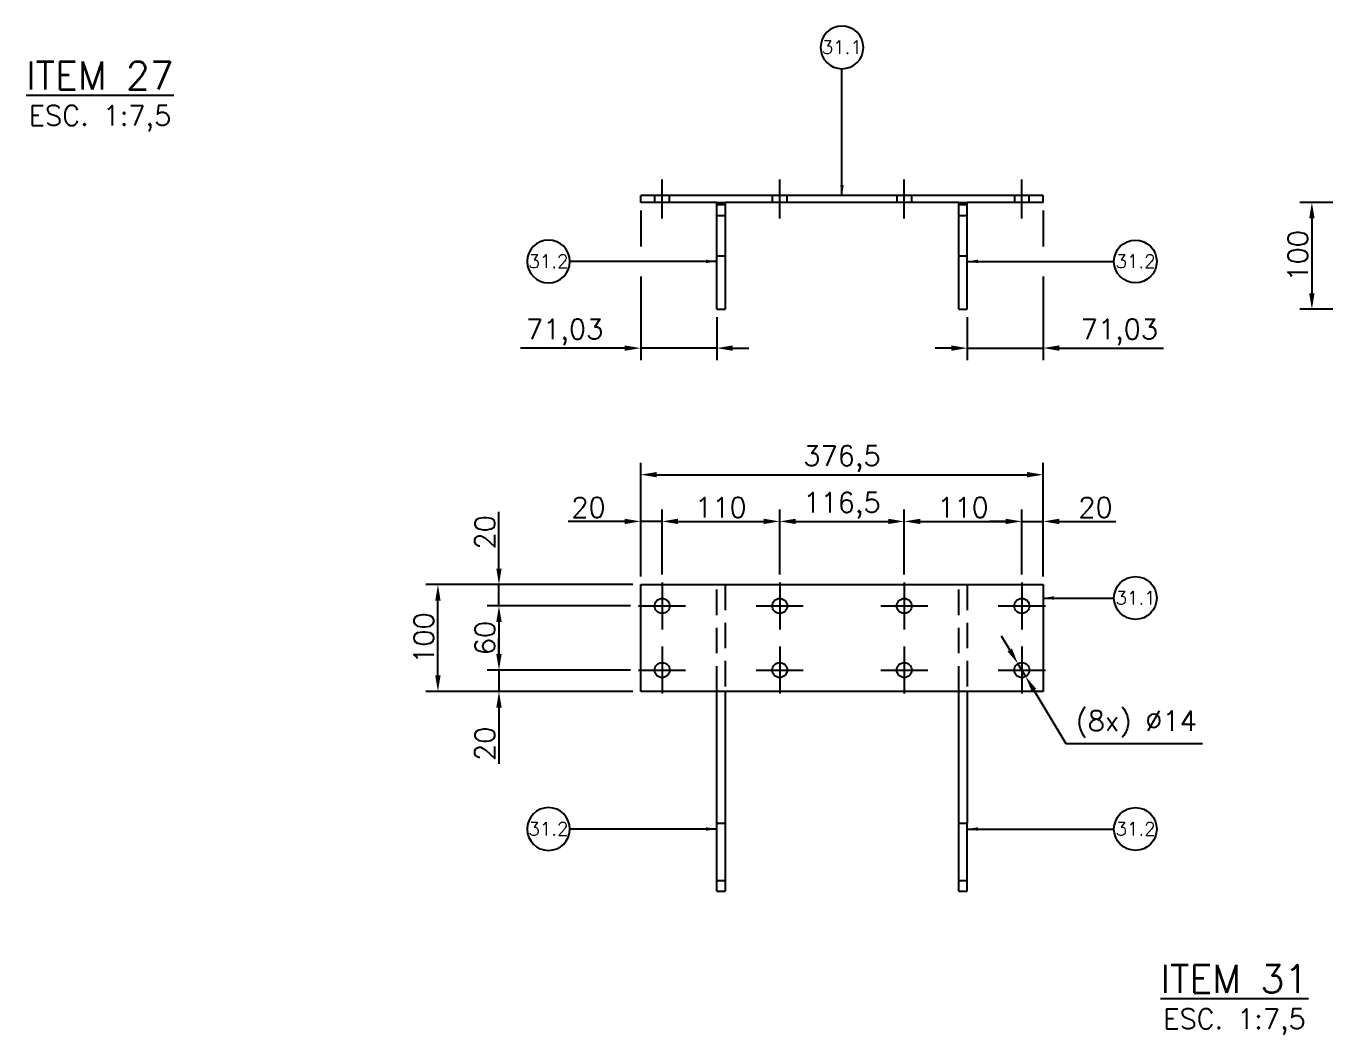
# Model space of a CAD drawing. Header units: metres. Extents: x 0 to 6307, y 0 to 4455.
# Drawn here: x 2961 to 4177, y 2234 to 3178 of the extents above; entities that cross this region are included whole.
import ezdxf
from ezdxf.enums import TextEntityAlignment as Align

# ---------------------------------------------------------------- set-up
doc = ezdxf.new("R2010")
doc.units = ezdxf.units.M
doc.header["$LTSCALE"] = 7.5
doc.linetypes.add('CENTER2', pattern=[28.575, 19.05, -3.175, 3.175, -3.175])
doc.linetypes.add('HIDDEN2', pattern=[4.7625, 3.175, -1.5875])
for name, color, linetype in [('GSB', 7, 'Continuous'), ('SC1', 7, 'CENTER2'), ('SDM', 7, 'Continuous'), ('SL4', 4, 'Continuous'), ('ST1', 7, 'HIDDEN2')]:
    doc.layers.add(name, color=color, linetype=linetype)
doc.styles.add('R100', font='simplex.shx', dxfattribs={"height": 2.5})
doc.styles.add('R140', font='simplex.shx', dxfattribs={"height": 3.5})
doc.styles.add('ROMANS', font='ROMANS.SHX')
doc.dimstyles.new('5___1-5', dxfattribs={"dimscale": 5, "dimtxt": 2.5, "dimasz": 2, "dimexe": 1.5, "dimexo": 1, "dimgap": 0.5, "dimtad": 1, "dimzin": 12, "dimtxsty": 'ROMANS', "dimcen": 0, "dimclrd": 256, "dimclre": 256, "dimclrt": 3, "dimaunit": 1, "dimazin": 3, "dimtfac": 1, "dimtmove": 0, "dimatfit": 0, "dimfxl": 1, "dimlwd": -1, "dimlwe": -1, "dimarcsym": 0})
doc.dimstyles.new('7.5___1-7.5', dxfattribs={"dimscale": 7.5, "dimtxt": 2.5, "dimasz": 2, "dimexe": 1.5, "dimexo": 1, "dimgap": 0.5, "dimtad": 1, "dimzin": 12, "dimtxsty": 'ROMANS', "dimcen": 0, "dimclrd": 256, "dimclre": 256, "dimclrt": 3, "dimaunit": 1, "dimazin": 3, "dimtfac": 1, "dimtmove": 0, "dimatfit": 0, "dimfxl": 1, "dimlwd": -1, "dimlwe": -1, "dimarcsym": 0})
doc.dimstyles.new('7.5___1-7.5$3', dxfattribs={"dimscale": 7.5, "dimtxt": 2.5, "dimasz": 2, "dimexe": 1.5, "dimexo": 1, "dimgap": 0.5, "dimtad": 1, "dimtoh": 1, "dimzin": 12, "dimtxsty": 'ROMANS', "dimcen": 0, "dimclrd": 256, "dimclre": 256, "dimclrt": 3, "dimaunit": 1, "dimazin": 3, "dimtfac": 1, "dimtmove": 0, "dimatfit": 0, "dimfxl": 1, "dimlwd": -1, "dimlwe": -1, "dimarcsym": 0})

# ---------------------------------------------------------------- blocks, each defined once
blk = doc.blocks.new('*D210')
at = {"layer": 'Defpoints', "color": 0, "transparency": 16777216}
for p in [(4300.4, 3012.6), (4164.3, 2912.6), (4400.4, 2912.6)]:
    blk.add_point(p, dxfattribs=at)
at = {"layer": 'SDM', "transparency": 16777216}
for p, q in [((4292.9, 3012.6), (4153.1, 3012.6)), ((4164.3, 2997.6), (4164.3, 2927.6)), ((4392.9, 2912.6), (4153.1, 2912.6))]:
    blk.add_line(p, q, dxfattribs=at)
for points in [[(4161.8, 2997.6), (4166.8, 2997.6), (4164.3, 3012.6)], [(4161.8, 2927.6), (4166.8, 2927.6), (4164.3, 2912.6)]]:
    blk.add_solid(points, dxfattribs=at)
at = {"layer": 'SDM', "color": 3, "transparency": 16777216, "insert": (4151.2, 2962.6), "char_height": 18.75, "attachment_point": 5, "rotation": 90, "style": 'ROMANS'}
blk.add_mtext('100', dxfattribs=at)
blk = doc.blocks.new('*D217')
at = {"layer": 'Defpoints', "color": 0, "transparency": 16777216}
for p in [(3536.4, 2714.2), (3536.4, 2655.1), (3556.4, 2657.1)]:
    blk.add_point(p, dxfattribs=at)
at = {"layer": 'SDM', "transparency": 16777216}
for p, q in [((3536.4, 2662.6), (3536.4, 2725.4)), ((3556.4, 2664.6), (3556.4, 2725.4)), ((3521.4, 2714.2), (3468.6, 2714.2)), ((3556.4, 2714.2), (3536.4, 2714.2)), ((3571.4, 2714.2), (3586.4, 2714.2))]:
    blk.add_line(p, q, dxfattribs=at)
for points in [[(3521.4, 2716.7), (3521.4, 2711.7), (3536.4, 2714.2)], [(3571.4, 2716.7), (3571.4, 2711.7), (3556.4, 2714.2)]]:
    blk.add_solid(points, dxfattribs=at)
at = {"layer": 'SDM', "color": 3, "transparency": 16777216, "insert": (3487.5, 2727.3), "char_height": 18.75, "attachment_point": 5, "style": 'ROMANS'}
blk.add_mtext('20', dxfattribs=at)
blk = doc.blocks.new('*D218')
at = {"layer": 'Defpoints', "color": 0, "transparency": 16777216}
for p in [(3666.4, 2714.2), (3556.4, 2657.1), (3666.4, 2657.1)]:
    blk.add_point(p, dxfattribs=at)
at = {"layer": 'SDM', "transparency": 16777216}
for p, q in [((3556.4, 2664.6), (3556.4, 2725.4)), ((3666.4, 2664.6), (3666.4, 2725.4)), ((3571.4, 2714.2), (3651.4, 2714.2))]:
    blk.add_line(p, q, dxfattribs=at)
for points in [[(3571.4, 2716.7), (3571.4, 2711.7), (3556.4, 2714.2)], [(3651.4, 2716.7), (3651.4, 2711.7), (3666.4, 2714.2)]]:
    blk.add_solid(points, dxfattribs=at)
at = {"layer": 'SDM', "color": 3, "transparency": 16777216, "insert": (3611.4, 2727.3), "char_height": 18.75, "attachment_point": 5, "style": 'ROMANS'}
blk.add_mtext('110', dxfattribs=at)
blk = doc.blocks.new('*D219')
at = {"layer": 'Defpoints', "color": 0, "transparency": 16777216}
for p in [(3782.9, 2714.2), (3666.4, 2657.1), (3782.9, 2657.1)]:
    blk.add_point(p, dxfattribs=at)
at = {"layer": 'SDM', "transparency": 16777216}
for p, q in [((3666.4, 2664.6), (3666.4, 2725.4)), ((3782.9, 2664.6), (3782.9, 2725.4)), ((3681.4, 2714.2), (3767.9, 2714.2))]:
    blk.add_line(p, q, dxfattribs=at)
for points in [[(3681.4, 2716.7), (3681.4, 2711.7), (3666.4, 2714.2)], [(3767.9, 2716.7), (3767.9, 2711.7), (3782.9, 2714.2)]]:
    blk.add_solid(points, dxfattribs=at)
at = {"layer": 'SDM', "color": 3, "transparency": 16777216, "insert": (3724.7, 2729.1), "char_height": 18.75, "attachment_point": 5, "style": 'ROMANS'}
blk.add_mtext('116,5', dxfattribs=at)
blk = doc.blocks.new('*D220')
at = {"layer": 'Defpoints', "color": 0, "transparency": 16777216}
for p in [(3892.9, 2714.2), (3782.9, 2657.1), (3892.9, 2657.1)]:
    blk.add_point(p, dxfattribs=at)
at = {"layer": 'SDM', "transparency": 16777216}
for p, q in [((3782.9, 2664.6), (3782.9, 2725.4)), ((3892.9, 2664.6), (3892.9, 2725.4)), ((3797.9, 2714.2), (3877.9, 2714.2))]:
    blk.add_line(p, q, dxfattribs=at)
for points in [[(3797.9, 2716.7), (3797.9, 2711.7), (3782.9, 2714.2)], [(3877.9, 2716.7), (3877.9, 2711.7), (3892.9, 2714.2)]]:
    blk.add_solid(points, dxfattribs=at)
at = {"layer": 'SDM', "color": 3, "transparency": 16777216, "insert": (3837.9, 2727.3), "char_height": 18.75, "attachment_point": 5, "style": 'ROMANS'}
blk.add_mtext('110', dxfattribs=at)
blk = doc.blocks.new('*D221')
at = {"layer": 'Defpoints', "color": 0, "transparency": 16777216}
for p in [(3912.9, 2714.2), (3892.9, 2657.1), (3912.9, 2655.1)]:
    blk.add_point(p, dxfattribs=at)
at = {"layer": 'SDM', "transparency": 16777216}
for p, q in [((3892.9, 2664.6), (3892.9, 2725.4)), ((3912.9, 2662.6), (3912.9, 2725.4)), ((3877.9, 2714.2), (3862.9, 2714.2)), ((3892.9, 2714.2), (3912.9, 2714.2)), ((3927.9, 2714.2), (3980.8, 2714.2))]:
    blk.add_line(p, q, dxfattribs=at)
for points in [[(3877.9, 2716.7), (3877.9, 2711.7), (3892.9, 2714.2)], [(3927.9, 2716.7), (3927.9, 2711.7), (3912.9, 2714.2)]]:
    blk.add_solid(points, dxfattribs=at)
at = {"layer": 'SDM', "color": 3, "transparency": 16777216, "insert": (3961.9, 2727.3), "char_height": 18.75, "attachment_point": 5, "style": 'ROMANS'}
blk.add_mtext('20', dxfattribs=at)
blk = doc.blocks.new('*D222')
at = {"layer": 'Defpoints', "color": 0, "transparency": 16777216}
for p in [(3912.9, 2757.9), (3536.4, 2655.1), (3912.9, 2655.1)]:
    blk.add_point(p, dxfattribs=at)
at = {"layer": 'SDM', "transparency": 16777216}
for p, q in [((3536.4, 2662.6), (3536.4, 2769.1)), ((3912.9, 2662.6), (3912.9, 2769.1)), ((3551.4, 2757.9), (3897.9, 2757.9))]:
    blk.add_line(p, q, dxfattribs=at)
for points in [[(3551.4, 2760.4), (3551.4, 2755.4), (3536.4, 2757.9)], [(3897.9, 2760.4), (3897.9, 2755.4), (3912.9, 2757.9)]]:
    blk.add_solid(points, dxfattribs=at)
at = {"layer": 'SDM', "color": 3, "transparency": 16777216, "insert": (3724.7, 2772.8), "char_height": 18.75, "attachment_point": 5, "style": 'ROMANS'}
blk.add_mtext('376,5', dxfattribs=at)
blk = doc.blocks.new('*D223')
at = {"layer": 'Defpoints', "color": 0, "transparency": 16777216}
for p in [(3889.3, 2581.1), (3896.5, 2569.1)]:
    blk.add_point(p, dxfattribs=at)
at = {"layer": 'SDM', "transparency": 16777216}
for p, q in [((3881.6, 2594), (3873.9, 2606.8)), ((3889.3, 2581.1), (3896.5, 2569.1)), ((3904.3, 2556.3), (3934.2, 2506.6)), ((3934.2, 2506.6), (4062, 2506.6))]:
    blk.add_line(p, q, dxfattribs=at)
for points in [[(3883.7, 2595.3), (3879.5, 2592.7), (3889.3, 2581.1)], [(3906.4, 2557.6), (3902.1, 2555), (3896.5, 2569.1)]]:
    blk.add_solid(points, dxfattribs=at)
at = {"layer": 'SDM', "color": 3, "transparency": 16777216, "insert": (4000, 2524.6), "char_height": 18.75, "attachment_point": 5, "style": 'ROMANS'}
blk.add_mtext('(8x) ∅14', dxfattribs=at)
blk = doc.blocks.new('*D224')
at = {"layer": 'Defpoints', "color": 0, "transparency": 16777216}
for p in [(3403.8, 2655.1), (3536.4, 2655.1), (3534.4, 2635.1)]:
    blk.add_point(p, dxfattribs=at)
at = {"layer": 'SDM', "transparency": 16777216}
for p, q in [((3403.8, 2670.1), (3403.8, 2723)), ((3528.9, 2655.1), (3392.6, 2655.1)), ((3403.8, 2635.1), (3403.8, 2655.1)), ((3526.9, 2635.1), (3392.6, 2635.1)), ((3403.8, 2620.1), (3403.8, 2605.1))]:
    blk.add_line(p, q, dxfattribs=at)
for points in [[(3401.3, 2670.1), (3406.3, 2670.1), (3403.8, 2655.1)], [(3401.3, 2620.1), (3406.3, 2620.1), (3403.8, 2635.1)]]:
    blk.add_solid(points, dxfattribs=at)
at = {"layer": 'SDM', "color": 3, "transparency": 16777216, "insert": (3390.7, 2704), "char_height": 18.75, "attachment_point": 5, "rotation": 90, "style": 'ROMANS'}
blk.add_mtext('20', dxfattribs=at)
blk = doc.blocks.new('*D225')
at = {"layer": 'Defpoints', "color": 0, "transparency": 16777216}
for p in [(3534.4, 2635.1), (3403.8, 2575.1), (3534.4, 2575.1)]:
    blk.add_point(p, dxfattribs=at)
at = {"layer": 'SDM', "transparency": 16777216}
for p, q in [((3526.9, 2635.1), (3392.6, 2635.1)), ((3403.8, 2620.1), (3403.8, 2590.1)), ((3526.9, 2575.1), (3392.6, 2575.1))]:
    blk.add_line(p, q, dxfattribs=at)
for points in [[(3401.3, 2620.1), (3406.3, 2620.1), (3403.8, 2635.1)], [(3401.3, 2590.1), (3406.3, 2590.1), (3403.8, 2575.1)]]:
    blk.add_solid(points, dxfattribs=at)
at = {"layer": 'SDM', "color": 3, "transparency": 16777216, "insert": (3390.7, 2605.1), "char_height": 18.75, "attachment_point": 5, "rotation": 90, "style": 'ROMANS'}
blk.add_mtext('60', dxfattribs=at)
blk = doc.blocks.new('*D226')
at = {"layer": 'Defpoints', "color": 0, "transparency": 16777216}
for p in [(3346.7, 2655.1), (3536.4, 2655.1), (3536.4, 2555.1)]:
    blk.add_point(p, dxfattribs=at)
at = {"layer": 'SDM', "transparency": 16777216}
for p, q in [((3528.9, 2655.1), (3335.4, 2655.1)), ((3346.7, 2570.1), (3346.7, 2640.1)), ((3528.9, 2555.1), (3335.4, 2555.1))]:
    blk.add_line(p, q, dxfattribs=at)
for points in [[(3344.2, 2640.1), (3349.2, 2640.1), (3346.7, 2655.1)], [(3344.2, 2570.1), (3349.2, 2570.1), (3346.7, 2555.1)]]:
    blk.add_solid(points, dxfattribs=at)
at = {"layer": 'SDM', "color": 3, "transparency": 16777216, "insert": (3333.5, 2605.1), "char_height": 18.75, "attachment_point": 5, "rotation": 90, "style": 'ROMANS'}
blk.add_mtext('100', dxfattribs=at)
blk = doc.blocks.new('*D227')
at = {"layer": 'Defpoints', "color": 0, "transparency": 16777216}
for p in [(3534.4, 2575.1), (3403.8, 2555.1), (3536.4, 2555.1)]:
    blk.add_point(p, dxfattribs=at)
at = {"layer": 'SDM', "transparency": 16777216}
for p, q in [((3403.8, 2590.1), (3403.8, 2605.1)), ((3526.9, 2575.1), (3392.6, 2575.1)), ((3403.8, 2575.1), (3403.8, 2555.1)), ((3528.9, 2555.1), (3392.6, 2555.1)), ((3403.8, 2540.1), (3403.8, 2487.3))]:
    blk.add_line(p, q, dxfattribs=at)
for points in [[(3401.3, 2590.1), (3406.3, 2590.1), (3403.8, 2575.1)], [(3401.3, 2540.1), (3406.3, 2540.1), (3403.8, 2555.1)]]:
    blk.add_solid(points, dxfattribs=at)
at = {"layer": 'SDM', "color": 3, "transparency": 16777216, "insert": (3390.7, 2506.2), "char_height": 18.75, "attachment_point": 5, "rotation": 90, "style": 'ROMANS'}
blk.add_mtext('20', dxfattribs=at)
blk = doc.blocks.new('*D228')
at = {"layer": 'Defpoints', "color": 0, "transparency": 16777216}
for p in [(3536.4, 3012.6), (3607.5, 2912.6), (3536.4, 2876.3)]:
    blk.add_point(p, dxfattribs=at)
at = {"layer": 'SDM', "transparency": 16777216}
for p, q in [((3536.4, 3005.1), (3536.4, 2971.4)), ((3536.4, 2943.3), (3536.4, 2865)), ((3607.5, 2905.1), (3607.5, 2865)), ((3521.4, 2876.3), (3423.9, 2876.3)), ((3607.5, 2876.3), (3536.4, 2876.3)), ((3622.5, 2876.3), (3637.5, 2876.3))]:
    blk.add_line(p, q, dxfattribs=at)
for points in [[(3521.4, 2878.8), (3521.4, 2873.8), (3536.4, 2876.3)], [(3622.5, 2878.8), (3622.5, 2873.8), (3607.5, 2876.3)]]:
    blk.add_solid(points, dxfattribs=at)
at = {"layer": 'SDM', "color": 3, "transparency": 16777216, "insert": (3465.2, 2891.2), "char_height": 18.75, "attachment_point": 5, "style": 'ROMANS'}
blk.add_mtext('71,03', dxfattribs=at)
blk = doc.blocks.new('*D229')
at = {"layer": 'Defpoints', "color": 0, "transparency": 16777216}
for p in [(3912.9, 3012.6), (3841.9, 2912.6), (3912.9, 2876.3)]:
    blk.add_point(p, dxfattribs=at)
at = {"layer": 'SDM', "transparency": 16777216}
for p, q in [((3912.9, 3005.1), (3912.9, 2971.4)), ((3912.9, 2943.3), (3912.9, 2865)), ((3841.9, 2905.1), (3841.9, 2865)), ((3826.9, 2876.3), (3811.9, 2876.3)), ((3841.9, 2876.3), (3912.9, 2876.3)), ((3927.9, 2876.3), (4025.4, 2876.3))]:
    blk.add_line(p, q, dxfattribs=at)
for points in [[(3826.9, 2878.8), (3826.9, 2873.8), (3841.9, 2876.3)], [(3927.9, 2878.8), (3927.9, 2873.8), (3912.9, 2876.3)]]:
    blk.add_solid(points, dxfattribs=at)
at = {"layer": 'SDM', "color": 3, "transparency": 16777216, "insert": (3984.2, 2891.2), "char_height": 18.75, "attachment_point": 5, "style": 'ROMANS'}
blk.add_mtext('71,03', dxfattribs=at)
blk = doc.blocks.new('ITEM')
at = {"layer": 'GSB'}
blk.add_circle((0, 0), 4, dxfattribs=at)
blk = doc.blocks.new('CORTE')
at = {"layer": 'GSB', "color": 4, "style": 'R140'}
blk.add_attdef('%%UCORTE', text='', height=3.5, dxfattribs=at).set_placement((-0.25, 2.38), align=Align.MIDDLE_CENTER)
at = {"layer": 'GSB', "color": 3, "style": 'R100'}
blk.add_attdef('ESC.', text='', height=2.5, dxfattribs=at).set_placement((-0.25, -2.62), align=Align.MIDDLE_CENTER)

msp = doc.modelspace()

# ---------------------------------------------------------------- linework, layer by layer
at = {"layer": 'SC1'}
for p, q in [((3556.438, 2997.603), (3556.438, 3033.953)), ((3666.438, 2997.603), (3666.438, 3033.953)), ((3782.938, 2997.603), (3782.938, 3033.953)), ((3892.938, 2997.603), (3892.938, 3033.953)), ((3556.438, 2657.121), (3556.438, 2613.121)), ((3666.438, 2657.121), (3666.438, 2613.121)), ((3782.938, 2657.121), (3782.938, 2613.121)), ((3892.938, 2657.121), (3892.938, 2613.121)), ((3534.438, 2635.121), (3578.438, 2635.121)), ((3644.438, 2635.121), (3688.438, 2635.121)), ((3760.938, 2635.121), (3804.938, 2635.121)), ((3870.938, 2635.121), (3914.938, 2635.121)), ((3556.438, 2597.121), (3556.438, 2553.121)), ((3666.438, 2597.121), (3666.438, 2553.121)), ((3782.938, 2597.121), (3782.938, 2553.121)), ((3892.938, 2597.121), (3892.938, 2553.121)), ((3534.438, 2575.121), (3578.438, 2575.121)), ((3644.438, 2575.121), (3688.438, 2575.121)), ((3760.938, 2575.121), (3804.938, 2575.121)), ((3870.938, 2575.121), (3914.938, 2575.121))]:
    msp.add_line(p, q, dxfattribs=at)
at = {"layer": 'SL4'}
for p, q in [((3536.438, 3012.603), (3536.438, 3018.953)), ((3912.938, 3018.953), (3536.438, 3018.953)), ((3912.938, 3012.603), (3912.938, 3018.953)), ((3607.468, 3012.603), (3536.438, 3012.603)), ((3607.468, 3012.603), (3615.406, 3012.603)), ((3607.468, 3010.483), (3607.468, 3012.603)), ((3607.468, 3010.483), (3615.406, 3010.483)), ((3607.468, 3000.483), (3607.468, 3010.483)), ((3615.406, 3012.603), (3615.406, 3010.483)), ((3833.971, 3012.603), (3615.406, 3012.603)), ((3615.406, 3010.483), (3615.406, 3000.483)), ((3833.971, 3012.603), (3841.908, 3012.603)), ((3833.971, 3010.483), (3833.971, 3012.603)), ((3833.971, 3000.483), (3833.971, 3010.483)), ((3833.971, 3010.483), (3841.908, 3010.483)), ((3841.908, 3010.483), (3841.908, 3012.603)), ((3912.938, 3012.603), (3841.908, 3012.603)), ((3841.908, 3000.483), (3841.908, 3010.483)), ((3607.468, 2912.603), (3607.468, 3000.483)), ((3607.468, 3000.483), (3615.406, 3000.483)), ((3615.406, 3000.483), (3615.406, 2912.603)), ((3833.971, 2912.603), (3833.971, 3000.483)), ((3833.971, 3000.483), (3841.908, 3000.483)), ((3841.908, 2912.603), (3841.908, 3000.483)), ((3607.468, 2912.603), (3615.406, 2912.603)), ((3833.971, 2912.603), (3841.908, 2912.603)), ((3536.438, 2655.121), (3912.938, 2655.121)), ((3536.438, 2555.121), (3536.438, 2655.121)), ((3912.938, 2655.121), (3912.938, 2555.121)), ((3912.938, 2555.121), (3536.438, 2555.121)), ((3607.468, 2431.881), (3607.468, 2555.121)), ((3615.406, 2555.121), (3615.406, 2431.881)), ((3833.971, 2431.881), (3833.971, 2555.121)), ((3841.908, 2555.121), (3841.908, 2431.881)), ((3607.468, 2431.881), (3615.406, 2431.881)), ((3607.468, 2378.281), (3607.468, 2431.881)), ((3615.406, 2431.881), (3615.406, 2378.281)), ((3833.971, 2431.881), (3841.908, 2431.881)), ((3833.971, 2378.281), (3833.971, 2431.881)), ((3841.908, 2378.281), (3841.908, 2431.881)), ((3607.468, 2378.281), (3615.406, 2378.281)), ((3607.468, 2368.281), (3607.468, 2378.281)), ((3615.406, 2378.281), (3615.406, 2368.281)), ((3833.971, 2378.281), (3841.908, 2378.281)), ((3833.971, 2368.281), (3833.971, 2378.281)), ((3841.908, 2368.281), (3841.908, 2378.281)), ((3607.468, 2368.281), (3615.406, 2368.281)), ((3833.971, 2368.281), (3841.908, 2368.281))]:
    msp.add_line(p, q, dxfattribs=at)
for centre in [(3556.438, 2635.121), (3666.438, 2635.121), (3782.938, 2635.121), (3892.938, 2635.121), (3556.438, 2575.121), (3666.438, 2575.121), (3782.938, 2575.121), (3892.938, 2575.121)]:
    msp.add_circle(centre, 7, dxfattribs=at)
at = {"layer": 'ST1'}
for p, q in [((3549.438, 3018.953), (3549.438, 3012.603)), ((3563.438, 3012.603), (3563.438, 3018.953)), ((3659.438, 3018.953), (3659.438, 3012.603)), ((3673.438, 3012.603), (3673.438, 3018.953)), ((3775.938, 3018.953), (3775.938, 3012.603)), ((3789.938, 3012.603), (3789.938, 3018.953)), ((3885.938, 3018.953), (3885.938, 3012.603)), ((3899.938, 3012.603), (3899.938, 3018.953)), ((3607.468, 2962.603), (3615.406, 2962.603)), ((3833.971, 2962.603), (3841.908, 2962.603)), ((3607.468, 2555.121), (3607.468, 2655.121)), ((3615.406, 2655.121), (3615.406, 2555.121)), ((3833.971, 2555.121), (3833.971, 2655.121)), ((3841.908, 2655.121), (3841.908, 2555.121))]:
    msp.add_line(p, q, dxfattribs=at)

# ---------------------------------------------------------------- block references
at = {"layer": 'GSB'}
ref = msp.add_blockref('ITEM', (3724.688, 3157.581), dxfattribs=dict(at, xscale=-4.999999999999943, yscale=4.999999999999943, zscale=4.999999999999943, rotation=180))
ref.add_attrib('1', '31.1', dxfattribs={"color": 3, "height": 12.5, "style": 'R100'}).set_placement((3724.519, 3157.688), align=Align.MIDDLE_CENTER)
at = {"layer": 'GSB', "xscale": 7.499999999999915, "yscale": 7.499999999999915, "zscale": 7.499999999999915}
for p, values in [((3032.416, 3113.501), {'%%UCORTE': '%%uITEM 27', 'ESC.': 'ESC. 1:7,5'}), ((4093.71, 2268.533), {'%%UCORTE': '%%uITEM 31', 'ESC.': 'ESC. 1:7,5'})]:
    msp.add_blockref('CORTE', p, dxfattribs=at).add_auto_attribs(values)
at = {"layer": 'GSB'}
ref = msp.add_blockref('ITEM', (3450.218, 2957.371), dxfattribs=dict(at, xscale=-4.999999999999943, yscale=4.999999999999943, zscale=4.999999999999943, rotation=180))
ref.add_attrib('1', '31.2', dxfattribs={"color": 3, "height": 12.5, "style": 'R100'}).set_placement((3450.048, 2957.477), align=Align.MIDDLE_CENTER)
ref = msp.add_blockref('ITEM', (3999.158, 2957.371), dxfattribs=dict(at, xscale=4.999999999999943, yscale=4.999999999999943, zscale=4.999999999999943, rotation=180))
ref.add_attrib('1', '31.2', dxfattribs={"color": 3, "height": 12.5, "style": 'R100'}).set_placement((3999.328, 2957.477), align=Align.MIDDLE_CENTER)
ref = msp.add_blockref('ITEM', (3999.158, 2642.543), dxfattribs=dict(at, xscale=4.999999999999943, yscale=4.999999999999943, zscale=4.999999999999943, rotation=180))
ref.add_attrib('1', '31.1', dxfattribs={"color": 3, "height": 12.5, "style": 'R100'}).set_placement((3999.328, 2642.65), align=Align.MIDDLE_CENTER)
ref = msp.add_blockref('ITEM', (3450.218, 2426.468), dxfattribs=dict(at, xscale=-4.999999999999943, yscale=4.999999999999943, zscale=4.999999999999943, rotation=180))
ref.add_attrib('1', '31.2', dxfattribs={"color": 3, "height": 12.5, "style": 'R100'}).set_placement((3450.048, 2426.574), align=Align.MIDDLE_CENTER)
ref = msp.add_blockref('ITEM', (3999.158, 2426.468), dxfattribs=dict(at, xscale=4.999999999999943, yscale=4.999999999999943, zscale=4.999999999999943, rotation=180))
ref.add_attrib('1', '31.2', dxfattribs={"color": 3, "height": 12.5, "style": 'R100'}).set_placement((3999.328, 2426.574), align=Align.MIDDLE_CENTER)

# ---------------------------------------------------------------- dimensions: what is measured, and where the dimension line sits
at = {"layer": 'SDM'}
for base, p1, p2, picture, middle in [((3536.438, 2876.295), (3607.468, 2912.603), (3536.438, 3012.603), '*D228', (3465.188, 2891.205)), ((3912.938, 2757.853), (3536.438, 2655.121), (3912.938, 2655.121), '*D222', (3724.688, 2772.764)), ((3536.438, 2714.19), (3556.438, 2657.121), (3536.438, 2655.121), '*D217', (3487.51, 2727.315)), ((3666.438, 2714.19), (3556.438, 2657.121), (3666.438, 2657.121), '*D218', (3611.438, 2727.315)), ((3782.938, 2714.19), (3666.438, 2657.121), (3782.938, 2657.121), '*D219', (3724.688, 2729.101)), ((3892.938, 2714.19), (3782.938, 2657.121), (3892.938, 2657.121), '*D220', (3837.938, 2727.315)), ((3912.938, 2714.19), (3892.938, 2657.121), (3912.938, 2655.121), '*D221', (3961.867, 2727.315))]:
    dim = msp.add_linear_dim(base=base, p1=p1, p2=p2, dimstyle='7.5___1-7.5', dxfattribs=at)
    dim.commit()
    dim.dimension.update_dxf_attribs({"geometry": picture, "text_midpoint": middle})
for base, p1, p2, angle, picture, middle in [((3912.938, 2876.295), (3841.908, 2912.603), (3912.938, 3012.603), 180, '*D229', (3984.188, 2891.205)), ((4164.337, 2912.603), (4300.385, 3012.603), (4400.385, 2912.603), 90, '*D210', (4151.212, 2962.603)), ((3403.832, 2655.121), (3534.438, 2635.121), (3536.438, 2655.121), 270, '*D224', (3390.707, 2704.05)), ((3346.657, 2655.121), (3536.438, 2555.121), (3536.438, 2655.121), 270, '*D226', (3333.532, 2605.121)), ((3403.832, 2575.121), (3534.438, 2635.121), (3534.438, 2575.121), 270, '*D225', (3390.707, 2605.121)), ((3403.832, 2555.121), (3534.438, 2575.121), (3536.438, 2555.121), 90, '*D227', (3390.707, 2506.193))]:
    dim = msp.add_linear_dim(base=base, p1=p1, p2=p2, angle=angle, dimstyle='7.5___1-7.5', dxfattribs=at)
    dim.commit()
    dim.dimension.update_dxf_attribs({"geometry": picture, "text_midpoint": middle})
dim = msp.add_diameter_dim_2p(p1=(3889.329, 2581.119), p2=(3896.548, 2569.123), text='(8x) <>', dimstyle='7.5___1-7.5$3', dxfattribs=at)
dim.commit()
dim.dimension.update_dxf_attribs({"geometry": '*D223', "text_midpoint": (3999.975, 2506.605), "dimtype": 163})

# ---------------------------------------------------------------- leaders
for points in [[(3724.688, 3018.953), (3724.688, 3137.581)], [(3607.468, 2957.371), (3470.218, 2957.371)], [(3841.908, 2957.371), (3979.158, 2957.371)], [(3912.918, 2642.543), (3979.158, 2642.543)], [(3607.468, 2426.468), (3470.218, 2426.468)], [(3841.908, 2426.468), (3979.158, 2426.468)]]:
    msp.add_leader(points, dimstyle='5___1-5', override={"dimgap": 0.5, "dimtad": 0}, dxfattribs=at)

doc.saveas('drawing.dxf')
